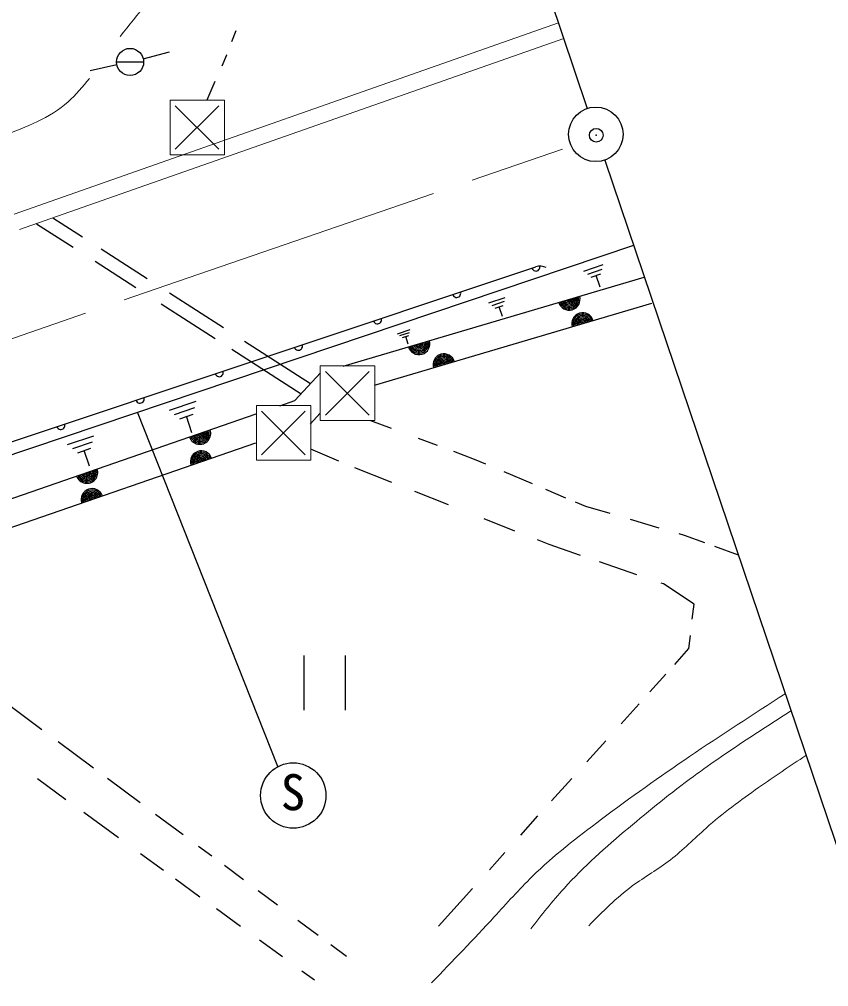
# Model space of a CAD drawing. Units: millimetres, scale not verified. Extents: x 40000 to 680000, y 20000 to 380000.
# Drawn here: x 531972 to 561660, y 257705 to 293193 of the extents above; entities that cross this region are included whole.
import ezdxf
from ezdxf.enums import TextEntityAlignment as Align

# ---------------------------------------------------------------- set-up
doc = ezdxf.new("R2010")
doc.units = ezdxf.units.MM
doc.header["$LTSCALE"] = 1000
doc.header["$PDMODE"] = 32
doc.header["$PDSIZE"] = 500
doc.linetypes.add('CHAIN', pattern=[18.5, 12, -1.5, 3.5, -1.5])
for name, color, linetype, lineweight in [('M-BGD', 7, 'Continuous', 25), ('M-BGD-HTXT', 7, 'Continuous', 13), ('M-BMK', 2, 'CHAIN', 13), ('M-BMK-SRVR', 3, 'Continuous', 25), ('M-TTL-LINE', 7, 'Continuous', 50), ('M-TTL-TXT', 7, 'Continuous', 13)]:
    doc.layers.add(name, color=color, linetype=linetype, lineweight=lineweight)
doc.layers.add('M-OTRS', color=6, linetype='Continuous')
doc.styles.add('ＭＳ ゴシック', font='')
doc.styles.get('ＭＳ ゴシック').set_extended_font_data('MS Gothic')

msp = doc.modelspace()

# ---------------------------------------------------------------- linework, layer by layer
at = {"layer": 'M-BGD', "lineweight": 18}
for p, q in [((531778, 286043), (551745, 293062)), ((531977, 285477), (551944, 292496))]:
    msp.add_line(p, q, dxfattribs=at)
at = {"layer": 'M-BGD'}
for p, q in [((539908, 292767), (539758, 292373)), ((536514, 291749), (537484, 291999)), ((539571, 291882), (539396, 291479)), ((539577, 291895), (539571, 291882)), ((535544, 291519), (534574, 291299)), ((535532, 291629), (536532, 291629)), ((539146, 290907), (538848, 290226)), ((532604, 285697), (533944, 284836)), ((533202, 285907), (534285, 285211)), ((554506, 284893), (524538, 274822)), ((534974, 284768), (536659, 283685)), ((534752, 284317), (536242, 283359)), ((527687, 276356), (550918, 284110)), ((552684, 283959), (553394, 284199)), ((552824, 283849), (553354, 284029)), ((543850, 280469), (554896, 283740)), ((552954, 283739), (553304, 283859)), ((553274, 283369), (553134, 283799)), ((537485, 283154), (539464, 281883)), ((549194, 282789), (549794, 282989)), ((549314, 282699), (549764, 282849)), ((537174, 282760), (539156, 281486)), ((545005, 279768), (555180, 282781)), ((549424, 282599), (549724, 282699)), ((549694, 282289), (549574, 282649)), ((545844, 281659), (546314, 281819)), ((545934, 281589), (546284, 281709)), ((546024, 281519), (546254, 281599)), ((546234, 281279), (546144, 281559)), ((539768, 281093), (542311, 279458)), ((540230, 281390), (542656, 279831)), ((542080, 279207), (543017, 280222)), ((537474, 278849), (538464, 279179)), ((537664, 278699), (538414, 278949)), ((541522, 279014), (542080, 279207)), ((528239, 274424), (540661, 278717)), ((541456, 265776), (536306, 278776)), ((537854, 278539), (538354, 278709)), ((538304, 278029), (538104, 278629)), ((542644, 278344), (543009, 278740)), ((544858, 278476), (545612, 278195)), ((533744, 277599), (534704, 277919)), ((528631, 273501), (540646, 277654)), ((533934, 277449), (534654, 277689)), ((546603, 277826), (547303, 277566)), ((534114, 277289), (534594, 277459)), ((534544, 276799), (534354, 277379)), ((543687, 276989), (542667, 277427)), ((547896, 277345), (548654, 277062)), ((548654, 277062), (549068, 276887)), ((545632, 276202), (544283, 276734)), ((549747, 276601), (550780, 276164)), ((547710, 275381), (546482, 275866)), ((551274, 275955), (552009, 275644)), ((552367, 275493), (552741, 275335)), ((552741, 275335), (553635, 275072)), ((550154, 274417), (549023, 274863)), ((554383, 274853), (555433, 274544)), ((556160, 274331), (556362, 274272)), ((551409, 273921), (550974, 274093)), ((556362, 274272), (557107, 273999)), ((552559, 273527), (551409, 273921)), ((557467, 273867), (558342, 273548)), ((554625, 272817), (553255, 273288)), ((555596, 272484), (555520, 272510)), ((556722, 271734), (555596, 272484)), ((556658, 271183), (556722, 271734)), ((556534, 270109), (556589, 270585)), ((556012, 269530), (556534, 270109)), ((542418, 267850), (542418, 269850)), ((543918, 269850), (543918, 267850)), ((555098, 268516), (555683, 269165)), ((531421, 268165), (532794, 267143)), ((554043, 267346), (554706, 268081)), ((533398, 266694), (534692, 265730)), ((552786, 265952), (553484, 266726)), ((532632, 265338), (533681, 264576)), ((535203, 265350), (536401, 264458)), ((551497, 264524), (552240, 265347)), ((534335, 264101), (535605, 263179)), ((536966, 264038), (537981, 263282)), ((550365, 263268), (550998, 263970)), ((538543, 262864), (539033, 262499)), ((549217, 261995), (549786, 262626)), ((536416, 262590), (537264, 261974)), ((539493, 262156), (540198, 261632)), ((537699, 261658), (538597, 261006)), ((540738, 261229), (541443, 260705)), ((547346, 259920), (548600, 261311)), ((539202, 260567), (540084, 259926)), ((542192, 260148), (542929, 259599)), ((540776, 259423), (541625, 258807)), ((543398, 259250), (543976, 258820)), ((542335, 258291), (542798, 257955))]:
    msp.add_line(p, q, dxfattribs=at)
for centre, radius in [((536032, 291629), 500), ((542020, 264717), 1200)]:
    msp.add_circle(centre, radius, dxfattribs=at)
for centre, radius, start, end in [((550918, 284110), 150, 198.457, 18.457), ((551076, 283636), 500, 63.457, 108.457), ((548014, 283141), 150, 198.457, 18.457), ((552141, 282924), 400, 196.4965, 16.4965), ((552141, 282924), 400, 196.4965, 16.4965), ((552141, 282924), 350, 196.4965, 16.4965), ((552141, 282924), 300, 196.4965, 16.4965), ((552141, 282924), 250, 196.4965, 16.4965), ((552141, 282924), 200, 196.4965, 16.4965), ((552141, 282924), 150, 196.4965, 16.4965), ((552141, 282924), 100, 196.4965, 16.4965), ((552141, 282924), 50, 196.4965, 16.4965), ((545110, 282172), 150, 198.457, 18.457), ((552636, 282028), 400, 16.4965, 196.4965), ((552636, 282028), 400, 16.4965, 196.4965), ((552636, 282028), 350, 16.4965, 196.4965), ((552636, 282028), 300, 16.4965, 196.4965), ((552636, 282028), 250, 16.4965, 196.4965), ((552636, 282028), 200, 16.4965, 196.4965), ((552636, 282028), 150, 16.4965, 196.4965), ((552636, 282028), 100, 16.4965, 196.4965), ((552636, 282028), 50, 16.4965, 196.4965), ((542206, 281202), 150, 198.457, 18.457), ((546630, 281292), 400, 196.4965, 16.4965), ((546630, 281292), 400, 196.4965, 16.4965), ((546630, 281292), 350, 196.4965, 16.4965), ((546630, 281292), 300, 196.4965, 16.4965), ((546630, 281292), 250, 196.4965, 16.4965), ((546630, 281292), 200, 196.4965, 16.4965), ((546630, 281292), 150, 196.4965, 16.4965), ((546630, 281292), 100, 196.4965, 16.4965), ((546630, 281292), 50, 196.4965, 16.4965), ((547549, 280521), 400, 16.4965, 196.4965), ((547549, 280521), 400, 16.4965, 196.4965), ((547549, 280521), 350, 16.4965, 196.4965), ((547549, 280521), 300, 16.4965, 196.4965), ((547549, 280521), 250, 16.4965, 196.4965), ((547549, 280521), 200, 16.4965, 196.4965), ((547549, 280521), 150, 16.4965, 196.4965), ((547549, 280521), 100, 16.4965, 196.4965), ((547549, 280521), 50, 16.4965, 196.4965), ((539303, 280233), 150, 198.457, 18.457), ((536399, 279264), 150, 198.457, 18.457), ((533495, 278295), 150, 198.457, 18.457), ((538591, 278001), 400, 199.0645, 19.0646), ((538591, 278001), 400, 199.0645, 19.0646), ((538591, 278001), 350, 199.0645, 19.0646), ((538591, 278001), 300, 199.0645, 19.0646), ((538591, 278001), 250, 199.0645, 19.0646), ((538591, 278001), 200, 199.0645, 19.0646), ((538591, 278001), 150, 199.0645, 19.0646), ((538591, 278001), 100, 199.0645, 19.0646), ((538591, 278001), 50, 199.0645, 19.0646), ((538644, 276962), 400, 19.0646, 199.0645), ((538644, 276962), 400, 19.0646, 199.0645), ((538644, 276962), 350, 19.0646, 199.0645), ((538644, 276962), 300, 19.0646, 199.0645), ((538644, 276962), 250, 19.0646, 199.0645), ((538644, 276962), 200, 19.0646, 199.0645), ((538644, 276962), 150, 19.0646, 199.0645), ((538644, 276962), 100, 19.0646, 199.0645), ((538644, 276962), 50, 19.0646, 199.0645), ((534450, 276570), 400, 199.0645, 19.0646), ((534450, 276570), 400, 199.0645, 19.0646), ((534450, 276570), 350, 199.0645, 19.0646), ((534450, 276570), 300, 199.0645, 19.0646), ((534450, 276570), 250, 199.0645, 19.0646), ((534450, 276570), 200, 199.0645, 19.0646), ((534450, 276570), 150, 199.0645, 19.0646), ((534450, 276570), 100, 199.0645, 19.0646), ((534450, 276570), 50, 199.0645, 19.0646), ((534639, 275578), 400, 19.0646, 199.0645), ((534639, 275578), 400, 19.0646, 199.0645), ((534639, 275578), 350, 19.0646, 199.0645), ((534639, 275578), 300, 19.0646, 199.0645), ((534639, 275578), 250, 19.0646, 199.0645), ((534639, 275578), 200, 19.0646, 199.0645), ((534639, 275578), 150, 19.0646, 199.0645), ((534639, 275578), 100, 19.0646, 199.0645), ((534639, 275578), 50, 19.0646, 199.0645)]:
    msp.add_arc(centre, radius, start, end, dxfattribs=at)
at = {"layer": 'M-BGD-HTXT'}
for p, q in [((537502, 290226), (537502, 288226)), ((539502, 290226), (537502, 290226)), ((539292, 290026), (537692, 288426)), ((537692, 290026), (539292, 288426)), ((539502, 288226), (539502, 290226)), ((537502, 288226), (539502, 288226)), ((545010, 280476), (543010, 280476)), ((543010, 280476), (543010, 278476)), ((545010, 278476), (545010, 280476)), ((543200, 280276), (544800, 278676)), ((544800, 280276), (543200, 278676)), ((540667, 279020), (540667, 277020)), ((542667, 279020), (540667, 279020)), ((542667, 277020), (542667, 279020)), ((540857, 278820), (542457, 277220)), ((542457, 278820), (540857, 277220)), ((543010, 278476), (545010, 278476)), ((540667, 277020), (542667, 277020))]:
    msp.add_line(p, q, dxfattribs=at)
at = {"layer": 'M-BMK'}
msp.add_line((518320, 276882), (552220, 288538), dxfattribs=at)
at = {"layer": 'M-BMK-SRVR'}
for p, q in [((541744, 322648), (552805, 289925)), ((553446, 288030), (563697, 257705))]:
    msp.add_line(p, q, dxfattribs=at)
msp.add_circle((553119, 288975), 1000, dxfattribs=at)
at = {"layer": 'M-OTRS'}
msp.add_point((553133, 288942), dxfattribs=at)
at = {"layer": 'M-TTL-LINE', "lineweight": 25}
msp.add_open_spline([(462990, 282033), (464573, 281993), (466155, 281953), (467738, 281917), (470275, 281858), (472813, 281808), (475349, 281843), (477738, 281877), (480125, 281986), (482515, 282074), (484967, 282163), (487423, 282229), (489861, 282468), (491893, 282667), (493913, 282986), (495926, 283355), (497665, 283675), (499399, 284033), (501102, 284489), (502646, 284903), (504165, 285399), (505687, 285919), (507059, 286388), (508432, 286876), (509644, 287669), (510890, 288485), (511965, 289622), (512676, 290923), (513327, 292114), (513672, 293442), (514007, 294769), (514358, 296157), (514698, 297546), (514599, 298984), (514516, 300184), (514127, 301419), (514599, 302534), (514828, 303076), (515261, 303590), (515782, 303791), (516364, 304016), (517056, 303850), (517705, 303643), (519027, 303222), (520167, 302628), (521403, 302312), (523356, 301813), (525547, 302008), (527615, 302460), (530083, 303000), (532376, 303907), (534567, 305049), (536462, 306037), (538282, 307201), (539965, 308524), (541739, 309918), (543362, 311488), (544985, 313058)], degree=3, knots=[0, 0, 0, 0, 1, 1, 1, 2, 2, 2, 3, 3, 3, 4, 4, 4, 5, 5, 5, 6, 6, 6, 7, 7, 7, 8, 8, 8, 9, 9, 9, 10, 10, 10, 11, 11, 11, 12, 12, 12, 13, 13, 13, 14, 14, 14, 15, 15, 15, 16, 16, 16, 17, 17, 17, 18, 18, 18, 19, 19, 19, 19], dxfattribs=at)
at = {"layer": 'M-TTL-TXT'}
for points, knots in [([(400691, 304418), (402257, 303681), (403823, 302944), (405362, 302153), (407258, 301179), (409112, 300123), (410976, 299087), (413135, 297886), (415308, 296712), (417487, 295548), (419876, 294271), (422272, 293006), (424706, 291821), (426743, 290829), (428806, 289892), (430886, 288990), (433908, 287679), (436964, 286440), (440087, 285404), (443015, 284433), (446002, 283641), (449004, 282904), (451658, 282251), (454325, 281642), (457025, 281252), (459833, 280847), (462677, 280679), (465517, 280592), (467799, 280522), (470078, 280504), (472358, 280497), (474890, 280490), (477424, 280495), (479954, 280592), (482775, 280699), (485592, 280921), (488400, 281205), (491447, 281513), (494483, 281896), (497506, 282432), (500096, 282891), (502677, 283463), (505149, 284319), (506737, 284869), (508280, 285536), (509820, 286253), (510998, 286802), (512175, 287380), (513170, 288188), (514221, 289042), (515069, 290152), (515765, 291349), (516392, 292428), (516895, 293578), (517086, 294793), (517211, 295587), (517202, 296410), (517227, 297199), (517245, 297744), (517279, 298273), (517416, 298851), (517476, 299101), (517554, 299360), (517699, 299511), (518041, 299870), (518752, 299627), (519398, 299464), (520876, 299091), (522009, 299137), (523266, 299039), (523863, 298993), (524486, 298914), (525107, 298898), (526389, 298864), (527657, 299099), (528881, 299464), (530298, 299887), (531656, 300484), (532939, 301210), (534637, 302171), (536202, 303357), (537704, 304607), (539111, 305777), (540464, 307004), (541809, 308240), (543033, 309365), (544250, 310497), (545468, 311630)], [0, 0, 0, 0, 1, 1, 1, 2, 2, 2, 3, 3, 3, 4, 4, 4, 5, 5, 5, 6, 6, 6, 7, 7, 7, 8, 8, 8, 9, 9, 9, 10, 10, 10, 11, 11, 11, 12, 12, 12, 13, 13, 13, 14, 14, 14, 15, 15, 15, 16, 16, 16, 17, 17, 17, 18, 18, 18, 19, 19, 19, 20, 20, 20, 21, 21, 21, 22, 22, 22, 23, 23, 23, 24, 24, 24, 25, 25, 25, 26, 26, 26, 27, 27, 27, 28, 28, 28, 29, 29, 29, 29]), ([(477474, 278599), (479791, 278706), (482109, 278813), (484422, 278980), (487257, 279186), (490086, 279482), (492898, 279897), (495205, 280237), (497500, 280657), (499770, 281195), (502193, 281770), (504587, 282479), (506947, 283256), (508764, 283854), (510561, 284492), (512368, 285165), (513968, 285761), (515577, 286385), (516950, 287380), (517824, 288013), (518603, 288797), (519240, 289670), (519779, 290408), (520217, 291210), (520615, 292037), (520913, 292659), (521189, 293295), (521684, 293793), (522095, 294207), (522657, 294526), (523211, 294557), (523800, 294590), (524379, 294297), (524967, 294099), (526062, 293729), (527188, 293686), (528327, 293717), (529261, 293743), (530205, 293818), (531075, 294099), (532345, 294508), (533458, 295355), (534511, 296237), (535636, 297178), (536692, 298159), (537566, 299291), (538413, 300390), (539088, 301632), (539856, 302803), (540626, 303976), (541489, 305078), (542376, 306163), (543084, 307029), (543808, 307885), (544590, 308683), (545048, 309150), (545526, 309597), (546004, 310045)], [0, 0, 0, 0, 1, 1, 1, 2, 2, 2, 3, 3, 3, 4, 4, 4, 5, 5, 5, 6, 6, 6, 7, 7, 7, 8, 8, 8, 9, 9, 9, 10, 10, 10, 11, 11, 11, 12, 12, 12, 13, 13, 13, 14, 14, 14, 15, 15, 15, 16, 16, 16, 17, 17, 17, 18, 18, 18, 19, 19, 19, 19]), ([(535671, 292565), (536320, 293381), (536968, 294197), (537583, 295038), (538356, 296097), (539074, 297196), (539785, 298299), (540709, 299736), (541621, 301182), (542427, 302685), (542918, 303601), (543370, 304538), (543889, 305440), (544213, 306004), (544564, 306554), (544957, 307070), (545412, 307666), (545924, 308216), (546436, 308767)], [0, 0, 0, 0, 1, 1, 1, 2, 2, 2, 3, 3, 3, 4, 4, 4, 5, 5, 5, 6, 6, 6, 6]), ([(390754, 306172), (392565, 305154), (394376, 304136), (396223, 303188), (398739, 301898), (401323, 300737), (403836, 299441), (406158, 298243), (408419, 296930), (410667, 295596), (412231, 294669), (413788, 293731), (415369, 292834), (417277, 291753), (419219, 290732), (421192, 289774), (423457, 288674), (425763, 287659), (428097, 286713), (430312, 285816), (432553, 284980), (434815, 284213), (437580, 283274), (440378, 282437), (443186, 281630), (446697, 280621), (450224, 279659), (453791, 278880), (456939, 278194), (460119, 277650), (463325, 277274), (466384, 276914), (469467, 276706), (472538, 276809), (474956, 276891), (477367, 277165), (479786, 277309), (482512, 277472), (485248, 277469), (487963, 277702), (490343, 277906), (492706, 278291), (495069, 278702), (497867, 279188), (500665, 279711), (503353, 280594), (505319, 281240), (507226, 282079), (509209, 282666), (510443, 283030), (511706, 283296), (512959, 283594), (514220, 283893), (515470, 284224), (516708, 284629), (517802, 284987), (518887, 285404), (519850, 286022), (520417, 286386), (520942, 286820), (521534, 287142), (522091, 287446), (522707, 287650), (523333, 287759), (524513, 287962), (525728, 287822), (526915, 287892), (528427, 287981), (529894, 288410), (531360, 288929), (532228, 289236), (533094, 289574), (533759, 290166), (534047, 290422), (534297, 290725), (534546, 291028)], [0, 0, 0, 0, 1, 1, 1, 2, 2, 2, 3, 3, 3, 4, 4, 4, 5, 5, 5, 6, 6, 6, 7, 7, 7, 8, 8, 8, 9, 9, 9, 10, 10, 10, 11, 11, 11, 12, 12, 12, 13, 13, 13, 14, 14, 14, 15, 15, 15, 16, 16, 16, 17, 17, 17, 18, 18, 18, 19, 19, 19, 20, 20, 20, 21, 21, 21, 22, 22, 22, 23, 23, 23, 24, 24, 24, 25, 25, 25, 25]), ([(560065, 268450), (558888, 267690), (557712, 266930), (556555, 266144), (555461, 265402), (554385, 264636), (553323, 263844), (552442, 263187), (551572, 262512), (550789, 261747), (550304, 261273), (549852, 260763), (549392, 260262), (548639, 259442), (547865, 258644), (547091, 257845)], [0, 0, 0, 0, 1, 1, 1, 2, 2, 2, 3, 3, 3, 4, 4, 4, 5, 5, 5, 5]), ([(560277, 267822), (559773, 267498), (559269, 267173), (558768, 266843), (558068, 266383), (557375, 265912), (556700, 265416), (555882, 264816), (555091, 264179), (554313, 263524), (553487, 262828), (552675, 262110), (551954, 261311), (551525, 260835), (551128, 260330), (550731, 259825)], [0, 0, 0, 0, 1, 1, 1, 2, 2, 2, 3, 3, 3, 4, 4, 4, 5, 5, 5, 5]), ([(560828, 266191), (560246, 265801), (559663, 265411), (559088, 265009), (558424, 264544), (557771, 264063), (557166, 263524), (556730, 263134), (556319, 262714), (555856, 262359), (555408, 262015), (554912, 261733), (554458, 261398), (553879, 260970), (553368, 260456), (552857, 259942)], [0, 0, 0, 0, 1, 1, 1, 2, 2, 2, 3, 3, 3, 4, 4, 4, 5, 5, 5, 5])]:
    msp.add_open_spline(points, degree=3, knots=knots, dxfattribs=at)

# ---------------------------------------------------------------- texts
at = {"layer": 'M-BGD', "style": 'ＭＳ ゴシック'}
msp.add_text('S', height=1320, dxfattribs=at).set_placement((541558, 263784), align=Align.BOTTOM_LEFT)

doc.saveas('drawing.dxf')
